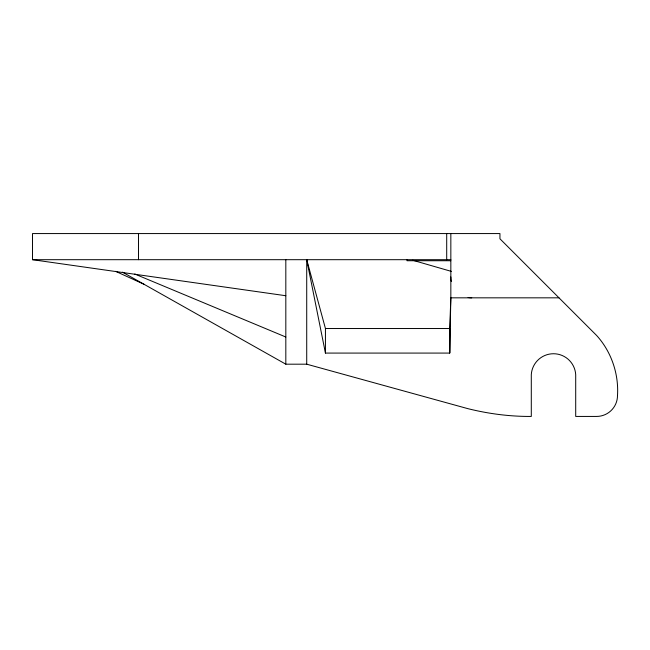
<?xml version="1.0" encoding="UTF-8"?>
<svg xmlns="http://www.w3.org/2000/svg" width="650" height="650" viewBox="0 0 650 650"><rect width="100%" height="100%" fill="white"/><g stroke="black" fill="none" stroke-linecap="round" stroke-linejoin="round"><path stroke-width="0.97" d="M122.509 272.147L285.821 364.187L306.719 364.187L467.634 408.59C488.418 413.79 509.86 416.593 531.294 416.431L531.294 374.636A22.246 22.246 0 0 1 553.499 353.738A22.246 22.246 0 0 1 575.705 374.636L575.705 416.431L596.602 416.431A20.898 20.898 0 0 0 617.5 395.533C618.873 373.783 611.276 351.577 596.602 335.449L499.948 238.794L499.948 233.569L32.5 233.569L32.5 259.691L450.84 259.691M450.84 260.739L407.014 260.739L407.014 259.691M558.984 297.83L450.84 297.83L449.711 328.526L449.711 353.08L325.439 353.08L306.719 259.691L306.719 364.187M306.719 259.691L325.439 328.526L449.776 328.526L449.711 353.08L450.84 297.83L450.84 233.569M32.5 259.691L285.821 295.734M412.726 260.252L451.36 271.399M134.778 274.024L285.821 337.017M115.603 271.334L143.942 284.229M446.704 233.569L446.704 259.691M325.439 328.526L325.439 353.08M285.821 259.691L285.821 364.187M138.482 233.569L138.482 259.691M471.738 297.83A20.898 20.898 0 0 1 468.106 297.513M451.336 281.466A20.898 20.898 0 0 1 450.84 276.933"/></g></svg>
